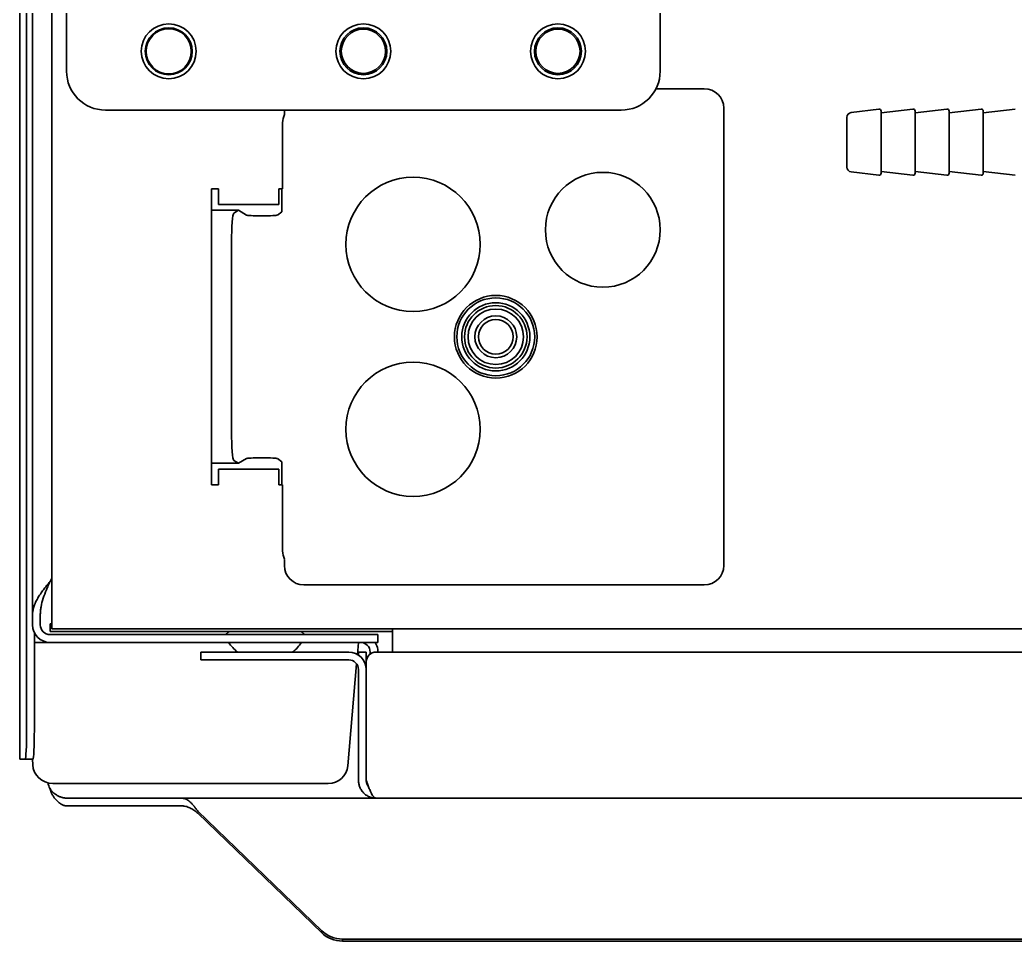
# Model space of a CAD drawing. Extents: x 6336 to 10269, y -393 to 3204.
# Drawn here: x 8426.8 to 8529, y 2398.8 to 2493.5 of the extents above; entities that cross this region are included whole.
import ezdxf

# ---------------------------------------------------------------- set-up
doc = ezdxf.new("R2010")
doc.units = 0
doc.header["$LTSCALE"] = 5
doc.layers.add('1', color=7, linetype='CONTINUOUS', true_color=0xffffff)

msp = doc.modelspace()

# ---------------------------------------------------------------- linework, layer by layer
at = {"layer": '1', "color": 7, "linetype": 'Continuous', "lineweight": 35}
for p, q in [((8428.07, 2432.33), (8428.07, 3067.73)), ((8426.77, 3066.93), (8426.77, 2417.53)), ((8427.46, 2420.53), (8427.46, 3063.93)), ((8431.57, 2565.23), (8431.57, 2488.23)), ((8492.57, 2488.23), (8492.57, 2565.23)), ((8430.07, 2525.72), (8430.07, 2432.73)), ((8497.11, 2486.43), (8492.14, 2486.43)), ((8499.11, 2437.43), (8499.11, 2484.43)), ((8515.05, 2484.32), (8512.21, 2483.98)), ((8518.55, 2484.32), (8515.27, 2483.93)), ((8522.05, 2484.32), (8518.77, 2483.93)), ((8525.55, 2484.32), (8522.27, 2483.93)), ((8529.05, 2484.32), (8525.77, 2483.93)), ((8435.57, 2484.23), (8488.57, 2484.23)), ((8453.97, 2483.79), (8453.97, 2484.23)), ((8511.77, 2478.37), (8511.77, 2483.48)), ((8515.27, 2484.13), (8515.27, 2477.73)), ((8518.77, 2484.13), (8518.77, 2477.73)), ((8522.27, 2484.13), (8522.27, 2477.73)), ((8525.77, 2484.13), (8525.77, 2477.73)), ((8453.77, 2482.93), (8453.77, 2476.13)), ((8512.21, 2477.87), (8515.05, 2477.53)), ((8515.27, 2477.93), (8518.55, 2477.53)), ((8518.77, 2477.93), (8522.05, 2477.53)), ((8522.27, 2477.93), (8525.55, 2477.53)), ((8525.77, 2477.93), (8529.05, 2477.53)), ((8446.47, 2476.13), (8446.47, 2445.73)), ((8447.17, 2476.13), (8446.47, 2476.13)), ((8447.17, 2474.53), (8447.17, 2476.13)), ((8453.37, 2476.13), (8453.37, 2474.53)), ((8453.77, 2476.13), (8453.37, 2476.13)), ((8453.69, 2473.78), (8453.69, 2476.13)), ((8453.37, 2474.53), (8447.17, 2474.53)), ((8446.47, 2473.93), (8449.23, 2473.93)), ((8448.76, 2473.65), (8449.23, 2473.93)), ((8449.23, 2473.93), (8450.06, 2473.43)), ((8451.55, 2473.36), (8451.73, 2473.36)), ((8453.23, 2473.43), (8453.69, 2473.78)), ((8448.52, 2451.2), (8448.52, 2470.65)), ((8451.55, 2448.49), (8451.73, 2448.49)), ((8446.47, 2447.93), (8449.23, 2447.93)), ((8448.76, 2448.21), (8449.23, 2447.93)), ((8449.23, 2447.93), (8450.06, 2448.42)), ((8453.23, 2448.42), (8453.69, 2448.07)), ((8453.69, 2445.73), (8453.69, 2448.07)), ((8447.17, 2445.73), (8447.17, 2447.33)), ((8447.17, 2447.33), (8453.37, 2447.33)), ((8453.37, 2447.33), (8453.37, 2445.73)), ((8446.47, 2445.73), (8447.17, 2445.73)), ((8453.37, 2445.73), (8453.77, 2445.73)), ((8453.77, 2445.73), (8453.77, 2438.93)), ((8453.97, 2438.06), (8453.97, 2437.42)), ((8429.87, 2435.79), (8430.07, 2436.14)), ((8455.97, 2435.43), (8497.11, 2435.43)), ((8428.07, 2431.33), (8428.07, 2432.33)), ((8428.87, 2431.33), (8428.87, 2432.33)), ((8430.07, 2430.93), (8430.07, 2432.73)), ((8429.87, 2430.63), (8429.87, 2431.43)), ((8429.87, 2431.43), (8430.07, 2431.43)), ((8428.26, 2430.53), (8428.26, 2420.53)), ((8435.37, 2430.63), (8429.87, 2430.63)), ((8461.57, 2430.33), (8429.87, 2430.33)), ((8615.58, 2430.93), (8430.07, 2430.93)), ((8465.07, 2430.63), (8435.37, 2430.63)), ((8461.57, 2430.33), (8463.57, 2430.33)), ((8463.57, 2430.33), (8463.57, 2429.53)), ((8465.07, 2430.93), (8465.07, 2429.93)), ((8429.87, 2429.53), (8428.26, 2429.53)), ((8429.87, 2429.53), (8461.57, 2429.53)), ((8461.57, 2429.53), (8461.46, 2428.29)), ((8463.57, 2429.53), (8461.57, 2429.53)), ((8465.07, 2429.93), (8465.07, 2428.53)), ((8445.37, 2428.53), (8447.37, 2428.53)), ((8445.37, 2427.73), (8445.37, 2428.53)), ((8447.37, 2428.53), (8460.57, 2428.53)), ((8461.57, 2428.22), (8461.57, 2428.53)), ((8461.57, 2428.53), (8462.37, 2428.53)), ((8462.37, 2428.53), (8462.37, 2427.53)), ((8462.77, 2428.33), (8462.77, 2428.53)), ((8617.48, 2428.53), (8463.37, 2428.53)), ((8447.37, 2427.73), (8445.37, 2427.73)), ((8447.37, 2427.73), (8460.57, 2427.73)), ((8461.38, 2427.32), (8460.46, 2416.85)), ((8462.37, 2427.53), (8462.37, 2415.33)), ((8461.57, 2426.73), (8461.57, 2415.33)), ((8426.77, 2417.53), (8426.78, 2417.53)), ((8426.78, 2417.53), (8427.31, 2417.53)), ((8428.1, 2417.53), (8427.31, 2417.53)), ((8428.07, 2417.53), (8428.09, 2416.95)), ((8428.09, 2416.96), (8428.09, 2416.95)), ((8430.14, 2415.03), (8430.6, 2415.03)), ((8430.6, 2415.03), (8435.58, 2415.03)), ((8435.58, 2415.03), (8458.47, 2415.03)), ((8431.57, 2413.53), (8443.39, 2413.53)), ((8443.39, 2412.73), (8431.57, 2412.73)), ((8443.39, 2413.53), (8463.37, 2413.53)), ((8617.48, 2413.53), (8463.37, 2413.53)), ((8445.06, 2412.19), (8457.8, 2399.89)), ((8457.8, 2399.68), (8445.06, 2411.98)), ((8457.8, 2399.68), (8457.8, 2399.89)), ((8459.92, 2399.04), (8459.92, 2398.83)), ((8680.92, 2399.04), (8459.92, 2399.04)), ((8680.92, 2398.83), (8459.92, 2398.83))]:
    msp.add_line(p, q, dxfattribs=at)
for centre, radius in [((8442.07, 2490.27), 2.82), ((8442.07, 2490.27), 2.41), ((8442.07, 2490.27), 2.32), ((8462.07, 2490.27), 2.82), ((8462.07, 2490.27), 2.41), ((8462.07, 2490.27), 2.27), ((8482.07, 2490.27), 2.82), ((8482.07, 2490.27), 2.41), ((8482.07, 2490.27), 2.27), ((8467.18, 2470.43), 6.9), ((8467.18, 2470.43), 6.9), ((8486.68, 2471.93), 5.9), ((8486.68, 2471.93), 5.9), ((8475.68, 2460.93), 4.25), ((8475.68, 2460.93), 4), ((8475.68, 2460.93), 3.5), ((8475.68, 2460.93), 3.21), ((8475.68, 2460.93), 2.85), ((8475.68, 2460.93), 2.15), ((8475.68, 2460.93), 1.79), ((8467.18, 2451.43), 6.9), ((8467.18, 2451.43), 6.9)]:
    msp.add_circle(centre, radius, dxfattribs=at)
for centre, radius, start, end in [((8515.07, 2484.13), 0.2, 0, 96.9365), ((8518.57, 2484.13), 0.2, 0, 96.9365), ((8522.07, 2484.13), 0.2, 0, 96.9365), ((8525.57, 2484.13), 0.2, 0, 96.9365), ((8455.77, 2482.93), 2, 154.4696, 180), ((8512.27, 2483.48), 0.5, 96.9365, 180), ((8512.27, 2478.37), 0.5, 180, 263.0635), ((8515.07, 2477.73), 0.2, 263.0635, 0), ((8518.57, 2477.73), 0.2, 263.0635, 0), ((8522.07, 2477.73), 0.2, 263.0635, 0), ((8525.57, 2477.73), 0.2, 263.0635, 0), ((8455.77, 2438.93), 2, 180, 205.5304), ((8429.87, 2431.33), 1.8, 180, 270), ((8429.87, 2431.33), 1, 180, 270), ((8448.37, 2430.23), 0.4, 90, 165.5216), ((8455.57, 2430.23), 0.4, 14.4784, 90), ((8452.17, 2432.25), 4.8, 214.5183, 230.8045), ((8451.77, 2432.25), 4.8, 309.1952, 325.4817), ((8461.77, 2428.53), 1, 0, 90), ((8461.77, 2428.53), 1.8, 9, 33.7492), ((8460.57, 2426.73), 1.8, 0, 90), ((8463.37, 2427.53), 1, 90, 180), ((8461.77, 2428.53), 1.8, 0, 9), ((8460.57, 2426.73), 1, 0, 90), ((8458.47, 2417.03), 2, 270, 355), ((8432.57, 2415.77), 3, 193.1969, 204.4698)]:
    msp.add_arc(centre, radius, start, end, dxfattribs=at)
for centre, major_axis, ratio, start_param, end_param in [((8435.57, 2488.23), (2.83, 2.83), 0.999695, 2.356347, 3.926839), ((8488.57, 2488.23), (-2.83, 2.83), 0.999695, 2.356347, 3.926839), ((8497.11, 2484.42), (0.63, 1.9), 0.998478, 5.034353, 6.604236), ((8448.78, 2470.65), (0, -3), 0.087489, 3.193953, 4.712389), ((8451.55, 2473.44), (1.5, 0), 0.052408, 3.228859, 4.712389), ((8451.73, 2473.44), (1.5, 0), 0.052408, 4.712389, 6.213372), ((8448.78, 2451.2), (0, -3), 0.087489, 4.712389, 6.230825), ((8451.55, 2448.41), (1.5, 0), 0.052408, 1.570796, 3.054326), ((8451.73, 2448.41), (1.5, 0), 0.052408, 0.069813, 1.570796), ((8455.97, 2437.43), (-1.61, -1.2), 0.996204, 5.64185, 7.208996), ((8497.11, 2437.43), (-0.63, 1.9), 0.998478, 2.820542, 4.390425), ((8427.31, 2420.53), (0, -3), 0.052336, 0, 1.570796), ((8428.1, 2420.53), (0, 3), 0.052336, 3.141593, 4.712389), ((8430.14, 2417.03), (2.05, 0), 0.974464, 3.176499, 4.712389), ((8459.92, 2401.94), (-3, 0), 0.965926, 0.785398, 1.570796), ((8459.92, 2401.73), (3, 0), 0.965926, 3.926991, 4.712389)]:
    msp.add_ellipse(centre, major_axis=major_axis, ratio=ratio, start_param=start_param, end_param=end_param, dxfattribs=at)
for points, knots in [([(8428.07, 2432.33), (8428.07, 2432.36), (8428.07, 2432.4), (8428.08, 2432.47), (8428.08, 2432.58), (8428.1, 2432.69), (8428.13, 2432.9), (8428.16, 2433.05), (8428.23, 2433.26), (8428.26, 2433.33), (8428.3, 2433.44), (8428.31, 2433.48), (8428.34, 2433.55), (8428.36, 2433.59), (8428.44, 2433.77), (8428.52, 2433.91), (8428.68, 2434.21), (8428.78, 2434.35), (8428.97, 2434.64), (8429.08, 2434.78), (8429.24, 2435), (8429.29, 2435.07), (8429.38, 2435.18), (8429.41, 2435.21), (8429.46, 2435.29), (8429.49, 2435.32), (8429.64, 2435.5), (8429.76, 2435.65), (8429.87, 2435.79)], [0, 0, 0, 0, 0.03125, 0.03125, 0.0625, 0.125, 0.125, 0.25, 0.25, 0.3125, 0.3125, 0.34375, 0.34375, 0.375, 0.375, 0.5, 0.5, 0.625, 0.625, 0.75, 0.75, 0.8125, 0.8125, 0.84375, 0.84375, 0.875, 0.875, 1, 1, 1, 1]), ([(8429.87, 2435.79), (8429.86, 2435.75), (8429.84, 2435.72), (8429.81, 2435.65), (8429.79, 2435.61), (8429.74, 2435.5), (8429.71, 2435.43), (8429.61, 2435.21), (8429.55, 2435.07), (8429.37, 2434.64), (8429.26, 2434.35), (8429.07, 2433.77), (8429, 2433.48), (8428.92, 2433.05), (8428.91, 2432.91), (8428.89, 2432.69), (8428.88, 2432.62), (8428.87, 2432.47), (8428.87, 2432.4), (8428.87, 2432.33)], [0, 0, 0, 0, 0.03125, 0.03125, 0.0625, 0.0625, 0.125, 0.125, 0.25, 0.25, 0.5, 0.5, 0.75, 0.75, 0.875, 0.875, 0.9375, 0.9375, 1, 1, 1, 1]), ([(8463.37, 2413.53), (8463.26, 2413.53), (8463.14, 2413.54), (8462.91, 2413.58), (8462.79, 2413.62), (8462.58, 2413.71), (8462.47, 2413.76), (8462.27, 2413.89), (8462.18, 2413.97), (8462.02, 2414.14), (8461.94, 2414.23), (8461.81, 2414.42), (8461.75, 2414.53), (8461.66, 2414.75), (8461.63, 2414.86), (8461.58, 2415.09), (8461.57, 2415.21), (8461.57, 2415.33)], [0, 0, 0, 0, 0.125, 0.125, 0.25, 0.25, 0.375, 0.375, 0.5, 0.5, 0.625, 0.625, 0.75, 0.75, 0.875, 0.875, 1, 1, 1, 1]), ([(8462.57, 2414.73), (8462.56, 2414.74), (8462.53, 2414.78), (8462.49, 2414.86), (8462.44, 2414.97), (8462.4, 2415.09), (8462.38, 2415.21), (8462.37, 2415.29), (8462.37, 2415.33)], [0, 0, 0, 0, 0.058545, 0.246836, 0.435127, 0.623418, 0.811709, 1, 1, 1, 1]), ([(8430.45, 2413.38), (8430.38, 2413.45), (8430.32, 2413.53), (8430.23, 2413.66), (8430.2, 2413.71), (8430.15, 2413.8), (8430.12, 2413.85), (8430.05, 2413.99), (8430, 2414.1), (8429.95, 2414.23), (8429.94, 2414.26), (8429.92, 2414.31), (8429.89, 2414.39), (8429.86, 2414.47), (8429.84, 2414.53)], [0, 0, 0, 0, 0.25, 0.25, 0.375, 0.375, 0.5, 0.5, 0.75, 0.75, 0.8125, 0.8125, 0.875, 1, 1, 1, 1]), ([(8429.84, 2414.53), (8429.88, 2414.46), (8429.92, 2414.4), (8429.99, 2414.3), (8430.01, 2414.27), (8430.06, 2414.22), (8430.09, 2414.19), (8430.14, 2414.13), (8430.17, 2414.11), (8430.22, 2414.06), (8430.25, 2414.04), (8430.33, 2413.97), (8430.39, 2413.93), (8430.45, 2413.89)], [0, 0, 0, 0, 0.25, 0.25, 0.375, 0.375, 0.5, 0.5, 0.625, 0.625, 0.75, 0.75, 1, 1, 1, 1]), ([(8430.45, 2413.89), (8430.55, 2413.83), (8430.64, 2413.78), (8430.78, 2413.71), (8430.83, 2413.69), (8430.92, 2413.65), (8430.97, 2413.64), (8431.04, 2413.61), (8431.06, 2413.61), (8431.11, 2413.59), (8431.13, 2413.59), (8431.2, 2413.57), (8431.29, 2413.55), (8431.39, 2413.54), (8431.48, 2413.53), (8431.53, 2413.53), (8431.57, 2413.53)], [0, 0, 0, 0, 0.25, 0.25, 0.375, 0.375, 0.5, 0.5, 0.5625, 0.5625, 0.625, 0.625, 0.75, 0.875, 0.875, 1, 1, 1, 1]), ([(8431.57, 2412.73), (8431.55, 2412.73), (8431.53, 2412.73), (8431.48, 2412.73), (8431.46, 2412.73), (8431.39, 2412.74), (8431.34, 2412.76), (8431.2, 2412.8), (8431.11, 2412.84), (8430.99, 2412.91), (8430.97, 2412.93), (8430.92, 2412.96), (8430.9, 2412.97), (8430.83, 2413.03), (8430.78, 2413.06), (8430.64, 2413.19), (8430.55, 2413.28), (8430.45, 2413.38)], [0, 0, 0, 0, 0.0625, 0.0625, 0.125, 0.125, 0.25, 0.25, 0.5, 0.5, 0.5625, 0.5625, 0.625, 0.625, 0.75, 0.75, 1, 1, 1, 1]), ([(8443.39, 2413.53), (8443.46, 2413.53), (8443.53, 2413.52), (8443.63, 2413.49), (8443.67, 2413.48), (8443.74, 2413.46), (8443.77, 2413.45), (8443.88, 2413.4), (8443.95, 2413.36), (8444.09, 2413.27), (8444.15, 2413.21), (8444.29, 2413.09), (8444.36, 2413.03), (8444.5, 2412.88), (8444.57, 2412.81), (8444.66, 2412.71), (8444.68, 2412.68), (8444.71, 2412.64), (8444.73, 2412.62), (8444.78, 2412.56), (8444.82, 2412.51), (8444.92, 2412.38), (8444.99, 2412.29), (8445.06, 2412.19)], [0, 0, 0, 0, 0.125, 0.125, 0.1875, 0.1875, 0.25, 0.25, 0.375, 0.375, 0.5, 0.5, 0.625, 0.625, 0.75, 0.75, 0.78125, 0.78125, 0.8125, 0.8125, 0.875, 0.875, 1, 1, 1, 1]), ([(8445.06, 2411.98), (8445.02, 2412.01), (8444.99, 2412.04), (8444.94, 2412.08), (8444.92, 2412.09), (8444.88, 2412.11), (8444.8, 2412.18), (8444.71, 2412.24), (8444.5, 2412.37), (8444.37, 2412.45), (8444.09, 2412.59), (8443.95, 2412.64), (8443.74, 2412.69), (8443.67, 2412.7), (8443.58, 2412.71), (8443.57, 2412.72), (8443.53, 2412.72), (8443.48, 2412.72), (8443.43, 2412.73), (8443.39, 2412.73)], [0, 0, 0, 0, 0.0625, 0.0625, 0.09375, 0.09375, 0.125, 0.25, 0.25, 0.5, 0.5, 0.75, 0.75, 0.875, 0.875, 0.90625, 0.90625, 0.9375, 1, 1, 1, 1])]:
    msp.add_open_spline(points, degree=3, knots=knots, dxfattribs=at)
msp.add_open_spline([(8463.37, 2413.53), (8463.35, 2413.53), (8463.3, 2413.53), (8463.22, 2413.57), (8463.14, 2413.64), (8463.06, 2413.73), (8462.99, 2413.84), (8462.91, 2413.98), (8462.83, 2414.13), (8462.76, 2414.3), (8462.68, 2414.49), (8462.6, 2414.69), (8462.53, 2414.89), (8462.45, 2415.11), (8462.4, 2415.25), (8462.37, 2415.33)], degree=3, dxfattribs=at)

doc.saveas('drawing.dxf')
